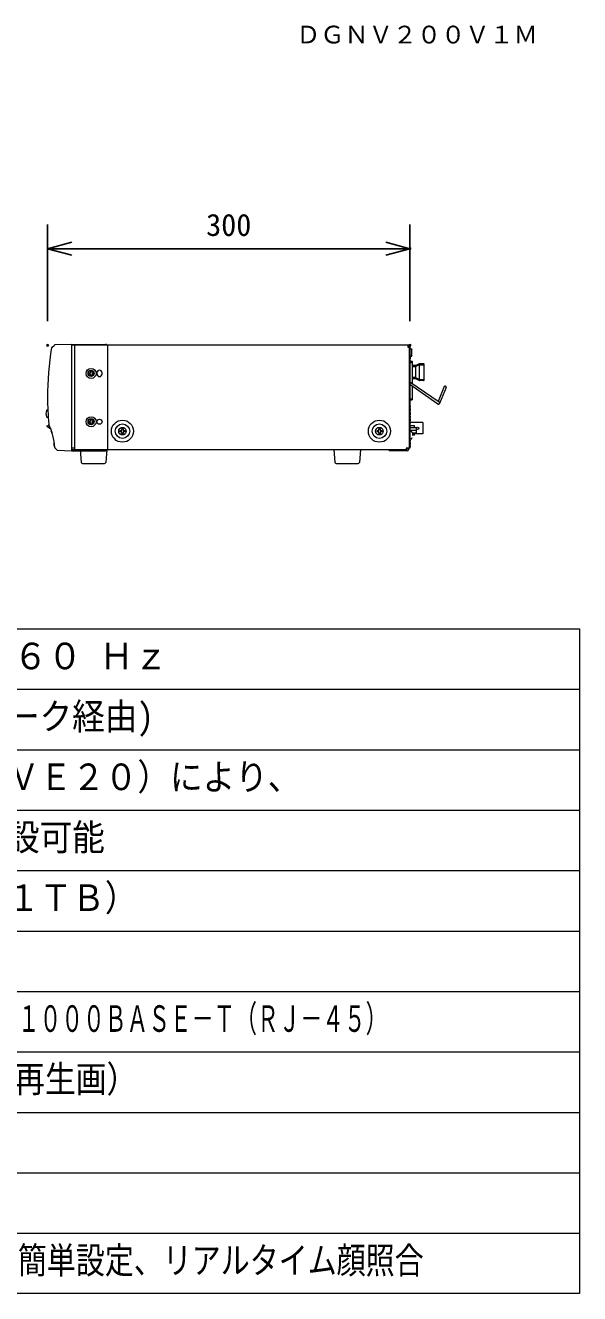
# Model space of a CAD drawing. Units: millimetres, scale not verified. Extents: x -62 to 63, y -56 to 57.
# Drawn here: x 16.6 to 62.5, y -56.5 to 48.4 of the extents above; entities that cross this region are included whole.
import ezdxf
from ezdxf.enums import TextEntityAlignment as Align

# ---------------------------------------------------------------- set-up
doc = ezdxf.new("R2010")
doc.units = ezdxf.units.MM
doc.header["$LTSCALE"] = 0.25
doc.header["$PDMODE"] = 32
doc.header["$PDSIZE"] = 0.125
for name, color, linetype, lineweight in [('0-0_0', 7, 'Continuous', 25), ('0-1_WAKU', 1, 'Continuous', 18), ('0-5_GAIKEI', 7, 'Continuous', 25), ('0-6_SUNPO', 7, 'Continuous', 25)]:
    doc.layers.add(name, color=color, linetype=linetype, lineweight=lineweight)
for name, color, linetype in [('0-2_MOJI1', 7, 'Continuous'), ('0-3_TOUROKU', 7, 'Continuous'), ('0-4_Defpoints', 7, 'Continuous')]:
    doc.layers.add(name, color=color, linetype=linetype)
doc.styles.add('ＭＳ ゴシック', font='')
doc.styles.get('ＭＳ ゴシック').set_extended_font_data('MS Gothic')

# ---------------------------------------------------------------- blocks, each defined once
blk = doc.blocks.new('_OPEN30')
at = {"layer": '0-0_0'}
blk.add_line((0, 0), (-1, 0), dxfattribs=at)
blk.add_lwpolyline([(-1, 0.2679), (0, 0), (-1, -0.2679)], dxfattribs=at)
blk = doc.blocks.new('D4')
at = {"layer": '0-4_Defpoints'}
for p in [(47.4904, 21.3615), (17.4904, 13.3615), (47.4904, 13.3615)]:
    blk.add_point(p, dxfattribs=at)
at = {"layer": '0-6_SUNPO'}
for p, q in [((17.4904, 15.3615), (17.4904, 23.3615)), ((47.4904, 15.3615), (47.4904, 23.3615)), ((19.4904, 21.3615), (45.4904, 21.3615))]:
    blk.add_line(p, q, dxfattribs=at)
at = {"layer": '0-6_SUNPO', "xscale": 2, "yscale": 2, "rotation": 180}
blk.add_blockref('_OPEN30', (17.4904, 21.3615), dxfattribs=at)
at = {"layer": '0-6_SUNPO', "xscale": 2, "yscale": 2}
blk.add_blockref('_OPEN30', (47.4904, 21.3615), dxfattribs=at)
at = {"layer": '0-6_SUNPO', "style": 'ＭＳ ゴシック'}
blk.add_text('300', height=1.833, dxfattribs=at).set_placement((30.6154, 21.8615), align=Align.BOTTOM_LEFT)

msp = doc.modelspace()

# ---------------------------------------------------------------- linework, layer by layer
at = {"layer": '0-1_WAKU', "color": 4}
for p, q in [((-62.4909, -1.4996), (62.5091, -1.4996)), ((62.5091, -1.4996), (62.5091, -56.4996)), ((62.5091, -56.4996), (-62.4909, -56.4996))]:
    msp.add_line(p, q, dxfattribs=at)
at = {"layer": '0-1_WAKU'}
for p, q in [((-62.4909, -6.4996), (62.5091, -6.4996)), ((-62.4909, -11.4996), (62.5091, -11.4996)), ((-62.4909, -16.4996), (62.5091, -16.4996)), ((-62.4909, -21.4996), (62.5091, -21.4996)), ((-62.4909, -26.4996), (62.5091, -26.4996)), ((-62.4909, -31.4996), (62.5091, -31.4996)), ((-62.4909, -36.4996), (62.5091, -36.4996)), ((-62.4909, -41.4996), (62.5091, -41.4996)), ((-62.4909, -46.4996), (62.5091, -46.4996)), ((-62.4909, -51.4996), (62.5091, -51.4996))]:
    msp.add_line(p, q, dxfattribs=at)
at = {"layer": '0-5_GAIKEI', "lineweight": 18}
for p, q in [((20.4645, 22.0386), (19.0361, 21.9888)), ((18.8025, 21.7888), (19.0235, 21.9838)), ((20.4645, 21.9886), (48.3845, 21.9886)), ((48.4645, 21.9086), (48.4645, 13.4386)), ((19.2682, 13.2804), (19.0642, 13.4817)), ((19.2682, 13.2804), (20.4645, 13.2386)), ((20.4645, 13.3386), (48.2345, 13.3386)), ((20.4645, 13.2386), (23.2645, 13.2386)), ((21.1645, 13.3386), (21.2566, 12.28)), ((23.3645, 13.3386), (23.2725, 12.28)), ((42.1645, 13.3386), (42.2566, 12.28)), ((44.3645, 13.3386), (44.2725, 12.28)), ((48.4645, 13.4386), (48.1345, 13.4386)), ((48.2345, 13.3186), (48.2345, 13.4386)), ((21.3562, 12.1886), (23.1728, 12.1886)), ((42.3562, 12.1886), (44.1728, 12.1886))]:
    msp.add_line(p, q, dxfattribs=at)
at = {"layer": '0-5_GAIKEI', "color": 1, "lineweight": 18}
for p, q in [((20.4645, 13.2386), (20.4645, 22.0386)), ((20.4645, 22.0386), (23.2645, 22.0386)), ((20.6945, 22.0386), (20.6945, 13.2386)), ((19.0361, 21.9888), (19.0235, 21.9837)), ((23.4645, 13.4386), (23.4645, 21.8386)), ((48.2845, 21.9886), (48.2845, 21.8086)), ((48.3845, 21.9086), (48.2845, 21.9086)), ((48.2845, 21.8086), (48.4645, 21.8086)), ((48.3845, 21.9021), (48.4645, 21.9021)), ((48.4645, 21.6736), (48.6075, 21.6611)), ((48.4645, 21.2123), (48.4775, 21.2111)), ((48.506, 21.1086), (48.5071, 21.1086)), ((48.515, 21.0481), (48.6075, 21.0561)), ((48.6075, 21.0561), (48.6075, 21.6611)), ((48.636, 21.5586), (48.6371, 21.5586)), ((48.636, 21.4086), (48.6524, 21.4086)), ((48.6524, 21.3086), (48.636, 21.3086)), ((48.6371, 21.1586), (48.636, 21.1586)), ((48.4645, 20.605), (48.4775, 20.6061)), ((48.4645, 20.5386), (48.6345, 20.5386)), ((48.4926, 20.6386), (48.6345, 20.6386)), ((48.506, 20.9586), (48.5224, 20.9586)), ((48.5224, 20.8586), (48.506, 20.8586)), ((48.5071, 20.7086), (48.506, 20.7086)), ((48.6345, 20.6386), (48.6345, 18.8086)), ((48.9227, 20.2886), (48.6345, 20.2886)), ((48.9227, 20.1886), (48.6345, 20.1886)), ((48.9227, 20.2886), (48.9227, 19.1886)), ((49.224, 20.4334), (48.9451, 20.2939)), ((49.224, 20.3439), (48.9451, 20.2045)), ((49.224, 20.3439), (49.224, 19.1334)), ((49.5845, 20.4386), (49.2463, 20.4386)), ((49.2463, 20.3386), (49.6345, 20.3386)), ((49.6345, 19.0886), (49.6345, 20.3886)), ((21.8645, 19.5886), (21.8645, 19.6886)), ((21.8645, 19.6886), (22.0145, 19.6886)), ((22.0145, 19.5886), (21.8645, 19.5886)), ((22.0145, 19.6886), (22.0145, 19.8386)), ((22.0145, 19.8386), (22.1145, 19.8386)), ((22.0145, 19.4386), (22.0145, 19.5886)), ((22.1145, 19.4386), (22.0145, 19.4386)), ((22.1145, 19.8386), (22.1145, 19.6886)), ((22.1145, 19.6886), (22.2645, 19.6886)), ((22.1145, 19.5886), (22.1145, 19.4386)), ((22.2645, 19.5886), (22.1145, 19.5886)), ((22.2645, 19.6886), (22.2645, 19.5886)), ((22.5545, 19.6886), (22.5545, 19.5886)), ((22.9745, 19.5886), (22.9745, 19.6886)), ((50.8838, 17.25), (48.4645, 18.9264)), ((48.9227, 19.2886), (48.6345, 19.2886)), ((48.9227, 19.1886), (48.6345, 19.1886)), ((49.224, 19.1334), (48.9451, 19.2728)), ((49.224, 19.0439), (48.9451, 19.1834)), ((49.2463, 19.1386), (49.6345, 19.1386)), ((49.5845, 19.0386), (49.2463, 19.0386)), ((50.7813, 17.1021), (48.4645, 18.7074)), ((48.6345, 18.5896), (48.6345, 17.4386)), ((51.2885, 18.5449), (50.7913, 17.3142)), ((51.4554, 18.4775), (50.916, 17.1424)), ((18.4724, 17.0023), (18.4694, 17.1082)), ((18.4778, 16.8089), (18.4778, 16.8096)), ((48.4645, 17.5386), (48.6345, 17.5386)), ((48.4645, 17.4386), (48.6345, 17.4386)), ((48.4645, 16.9423), (48.4775, 16.9411)), ((48.506, 16.8386), (48.5071, 16.8386)), ((18.4855, 16.6019), (18.4281, 16.5999)), ((18.4281, 16.0174), (18.5155, 16.0143)), ((22.0145, 15.6886), (22.0145, 15.8386)), ((22.0145, 15.8386), (22.1145, 15.8386)), ((22.1145, 15.8386), (22.1145, 15.6886)), ((48.4645, 16.335), (48.4775, 16.3361)), ((48.4645, 15.995), (48.4775, 15.9961)), ((48.506, 16.6886), (48.5224, 16.6886)), ((48.5224, 16.5886), (48.506, 16.5886)), ((48.5071, 16.4386), (48.506, 16.4386)), ((48.506, 16.3486), (48.5224, 16.3486)), ((48.5224, 16.2486), (48.506, 16.2486)), ((48.5071, 16.0986), (48.506, 16.0986)), ((48.506, 15.9986), (48.5071, 15.9986)), ((48.506, 15.8486), (48.5224, 15.8486)), ((48.5224, 15.7486), (48.506, 15.7486)), ((18.4263, 15.3035), (18.6197, 15.3069)), ((18.7654, 14.8586), (18.7971, 14.8586)), ((21.8645, 15.5886), (21.8645, 15.6886)), ((21.8645, 15.6886), (22.0145, 15.6886)), ((22.0145, 15.5886), (21.8645, 15.5886)), ((22.0145, 15.4386), (22.0145, 15.5886)), ((22.1145, 15.4386), (22.0145, 15.4386)), ((22.1145, 15.6886), (22.2645, 15.6886)), ((22.1145, 15.5886), (22.1145, 15.4386)), ((22.2645, 15.5886), (22.1145, 15.5886)), ((22.2645, 15.6886), (22.2645, 15.5886)), ((24.4645, 14.8086), (24.4645, 14.9086)), ((24.4645, 14.9086), (24.6145, 14.9086)), ((24.6145, 14.8086), (24.4645, 14.8086)), ((24.6145, 14.9086), (24.6145, 15.0586)), ((24.6145, 15.0586), (24.7145, 15.0586)), ((24.6145, 14.6586), (24.6145, 14.8086)), ((24.7145, 15.0586), (24.7145, 14.9086)), ((24.7145, 14.9086), (24.8645, 14.9086)), ((24.7145, 14.8086), (24.7145, 14.6586)), ((24.8645, 14.8086), (24.7145, 14.8086)), ((24.8645, 14.9086), (24.8645, 14.8086)), ((45.7345, 14.9086), (45.8845, 14.9086)), ((45.7345, 14.8086), (45.7345, 14.9086)), ((45.8845, 14.8086), (45.7345, 14.8086)), ((45.8845, 15.0586), (45.9845, 15.0586)), ((45.8845, 14.9086), (45.8845, 15.0586)), ((45.8845, 14.6586), (45.8845, 14.8086)), ((45.9845, 15.0586), (45.9845, 14.9086)), ((45.9845, 14.9086), (46.1345, 14.9086)), ((46.1345, 14.8086), (45.9845, 14.8086)), ((45.9845, 14.8086), (45.9845, 14.6586)), ((46.1345, 14.9086), (46.1345, 14.8086)), ((49.5145, 15.5661), (48.4645, 15.5661)), ((48.4645, 15.3186), (48.8465, 15.3186)), ((48.4645, 15.1626), (48.963, 15.1626)), ((48.4645, 14.9623), (48.4775, 14.9611)), ((48.4645, 14.8536), (48.6075, 14.8411)), ((48.9261, 14.9236), (48.4938, 14.9236)), ((48.5071, 15.5986), (48.506, 15.5986)), ((48.506, 15.5786), (48.5224, 15.5786)), ((48.506, 14.8586), (48.5071, 14.8586)), ((48.636, 14.7386), (48.6371, 14.7386)), ((48.8465, 15.1626), (48.8465, 15.3186)), ((48.9645, 15.1611), (48.9616, 15.1641)), ((48.9645, 15.1611), (48.9645, 14.6862)), ((49.5145, 15.5661), (49.5145, 14.6311)), ((18.8381, 14.6286), (18.8694, 14.6286)), ((18.9941, 13.8783), (19.0243, 13.8783)), ((24.7145, 14.6586), (24.6145, 14.6586)), ((45.9845, 14.6586), (45.8845, 14.6586)), ((48.4645, 14.2236), (48.6075, 14.2361)), ((48.4645, 14.1423), (48.4775, 14.1411)), ((48.506, 14.0386), (48.5071, 14.0386)), ((48.506, 13.8886), (48.5224, 13.8886)), ((48.5224, 13.7886), (48.506, 13.7886)), ((48.636, 14.5886), (48.6524, 14.5886)), ((48.6524, 14.4886), (48.636, 14.4886)), ((48.6371, 14.3386), (48.636, 14.3386)), ((48.8465, 14.5286), (48.6371, 14.5286)), ((48.963, 14.6846), (48.6442, 14.6846)), ((48.6513, 14.6096), (48.8465, 14.6096)), ((48.8465, 14.5286), (48.8465, 14.6846)), ((49.5145, 14.6311), (48.8465, 14.6311)), ((48.9645, 14.6861), (48.9616, 14.6832)), ((19.0234, 13.5783), (19.0534, 13.5783)), ((20.6945, 13.4386), (20.4645, 13.4386)), ((46.7345, 13.3186), (48.2345, 13.3186)), ((46.7345, 13.3186), (46.7345, 13.2186)), ((48.2345, 13.2186), (46.7345, 13.2186)), ((48.1345, 13.4386), (48.1345, 13.3386)), ((48.3345, 13.4386), (48.3345, 13.3186)), ((48.3545, 13.3386), (48.3345, 13.3386)), ((48.3545, 13.4386), (48.3545, 13.3386)), ((48.4645, 13.535), (48.4775, 13.5361)), ((48.5071, 13.6386), (48.506, 13.6386))]:
    msp.add_line(p, q, dxfattribs=at)
msp.add_lwpolyline([(48.3845, 21.9086), (48.3845, 21.8086), (48.3845, 13.4386)], dxfattribs=at)
for centre, radius in [((22.0645, 19.6386), 0.415), ((22.0645, 19.6386), 0.25), ((22.0645, 15.6386), 0.415), ((22.0645, 15.6386), 0.25), ((22.7645, 15.6386), 0.21), ((24.6645, 14.8586), 0.9143), ((45.9345, 14.8586), 0.9143), ((24.6645, 14.8586), 0.6), ((24.6645, 14.8586), 0.315), ((45.9345, 14.8586), 0.6), ((45.9345, 14.8586), 0.315), ((49.0905, 15.0986), 0.099)]:
    msp.add_circle(centre, radius, dxfattribs=at)
for centre, radius, start, end in [((23.2645, 21.8386), 0.2, 0, 90), ((19.0368, 21.9688), 0.02, 92, 131.4128), ((48.4767, 21.2012), 0.01, 14.74783, 85), ((47.3654, 20.9086), 1.1591, 9.93581, 14.74783), ((48.6067, 21.6512), 0.01, 14.74783, 85), ((48.6067, 21.0661), 0.01, 275, 345.25217), ((47.4954, 21.3586), 1.1591, 9.93581, 14.74783), ((47.4954, 21.3586), 1.1591, 345.25217, 350.06419), ((48.4767, 20.6161), 0.01, 275, 345.25217), ((47.3654, 20.9086), 1.1591, 345.25217, 350.06419), ((48.9227, 20.3386), 0.05, 270, 296.56505), ((49.2463, 20.3886), 0.05, 90, 116.56505), ((49.5845, 20.3886), 0.05, 0, 90), ((22.7645, 19.6886), 0.21, 0, 180), ((22.7645, 19.5886), 0.21, 180, 0), ((48.9227, 19.1386), 0.05, 63.43495, 90), ((49.2463, 19.0886), 0.05, 243.43495, 270), ((49.5845, 19.0886), 0.05, 270, 0), ((51.372, 18.5112), 0.09, 338, 158), ((48.4767, 16.9312), 0.01, 14.74783, 85), ((47.3654, 16.6386), 1.1591, 9.93581, 14.74783), ((50.8325, 17.1761), 0.09, 235.28116, 55.28116), ((18.9645, 16.3086), 0.6366, 155.71032, 204.28968), ((18.4299, 16.5499), 0.05, 92, 155.71032), ((18.4299, 16.0673), 0.05, 204.28968, 268), ((48.4767, 16.3461), 0.01, 275, 345.25217), ((48.4767, 16.0061), 0.01, 275, 345.25217), ((47.3654, 16.6386), 1.1591, 345.25217, 350.06419), ((47.3654, 16.2986), 1.1591, 345.25217, 350.06419), ((47.3654, 15.7986), 1.1591, 9.93581, 12.45591), ((18.4267, 15.2835), 0.02, 91, 226.32547), ((19.1037, 15.9927), 1.0005, 226.32998, 247.46187), ((14.0645, 13.2453), 4.97, 16.16119, 18.94245), ((48.4767, 14.9512), 0.01, 14.74783, 85), ((47.3654, 14.6586), 1.1591, 9.93581, 14.74783), ((47.3654, 15.7986), 1.1591, 348.42823, 350.06419), ((48.6067, 14.8312), 0.01, 14.74783, 85), ((47.4954, 14.5386), 1.1591, 9.93581, 14.74783), ((14.0645, 13.2453), 4.97, 3.84213, 7.31762), ((48.4767, 14.1312), 0.01, 14.74783, 85), ((47.3654, 13.8386), 1.1591, 9.93581, 14.74783), ((48.6067, 14.2461), 0.01, 275, 345.25217), ((47.4954, 14.5386), 1.1591, 345.25217, 350.06419), ((19.0783, 13.4959), 0.02, 182.8617, 225.38638), ((48.2345, 13.3186), 0.1, 270, 0), ((48.4767, 13.5461), 0.01, 275, 345.25217), ((47.3654, 13.8386), 1.1591, 345.25217, 350.06419)]:
    msp.add_arc(centre, radius, start, end, dxfattribs=at)
at = {"layer": '0-5_GAIKEI', "lineweight": 18}
for centre, radius, start, end in [((44.4645, 17.6386), 26, 170.84139, 180), ((18.8157, 21.7738), 0.02, 131.4128, 170.84136), ((48.3845, 21.9086), 0.08, 0, 90), ((44.4645, 17.6386), 26, 180, 184.85391), ((14.0645, 13.2453), 5, 2.86186, 26.01909), ((23.2645, 13.4386), 0.2, 270, 0), ((21.3562, 12.2886), 0.1, 184.96974, 270), ((23.1728, 12.2886), 0.1, 270, 355.03026), ((42.3562, 12.2886), 0.1, 184.96974, 270), ((44.1728, 12.2886), 0.1, 270, 355.03026)]:
    msp.add_arc(centre, radius, start, end, dxfattribs=at)

# ---------------------------------------------------------------- block references
at = {"layer": '0-6_SUNPO'}
msp.add_blockref('D4', (0.9741, 8.5969), dxfattribs=at)

# ---------------------------------------------------------------- texts
at = {"layer": '0-2_MOJI1', "style": 'ＭＳ ゴシック'}
for s, width, p in [('ＡＣ１００Ｖ、５０ Ｈｚ／６０ Ｈｚ', 0.95, (-19.9909, -5.4996)), ('４台／最大１６台（ネットワーク経由)', 0.9, (-19.9909, -10.4996)), ('カメラ拡張キット（ＤＧ－ＮＶＥ２０）により、', 0.9, (-19.9909, -15.4996)), ('入力数を９、１２、１６に増設可能', 0.9, (-19.9909, -20.4996)), ('３．５インチ\u3000ＨＤＤ×１（１ＴＢ）', 0.9, (-19.9909, -25.4996)), ('１０ＢＡＳＥ－Ｔ／１００ＢＡＳＥ－ＴＸ／１０００ＢＡＳＥ－Ｔ（ＲＪ－４５）', 0.6, (-19.9909, -35.4996)), ('ＨＤＭＩ端子×１（ライブ画、再生画）', 0.85, (-19.9909, -40.4996)), ('高精細画像監視、かんたん操作・簡単設定、リアルタイム顔照合', 0.8, (-19.9909, -55.4996))]:
    msp.add_text(s, height=2.199, dxfattribs=dict(at, width=width)).set_placement(p, align=Align.BOTTOM_LEFT)
at = {"layer": '0-3_TOUROKU', "style": 'ＭＳ ゴシック'}
msp.add_text('ＤＧＮＶ２００Ｖ１Ｍ', height=1.466, dxfattribs=at).set_placement((39.0423, 46.5004), align=Align.BOTTOM_LEFT)

doc.saveas('drawing.dxf')
